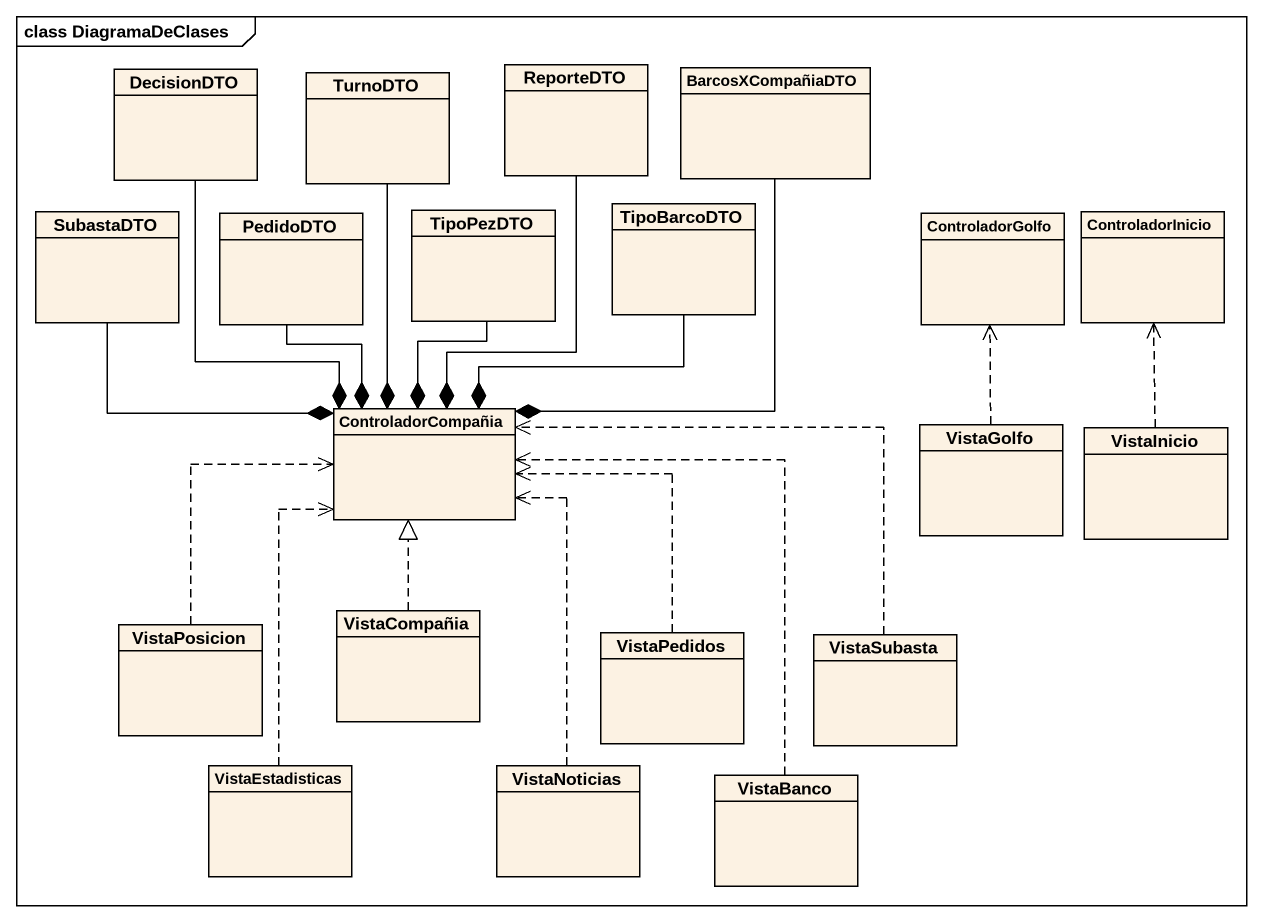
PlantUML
@startuml
mainframe class DiagramaDeClases
hide circle
hide empty members
class DecisionDTO
class TurnoDTO
class ReporteDTO
class BarcosXCompañiaDTO
class SubastaDTO
class PedidoDTO
class TipoPezDTO
class TipoBarcoDTO
class ControladorGolfo
class ControladorInicio
class ControladorCompañia
class VistaGolfo
class VistaInicio
class VistaPosicion
class VistaCompañia
class VistaPedidos
class VistaSubasta
class VistaEstadisticas
class VistaNoticias
class VistaBanco
DecisionDTO --* ControladorCompañia
TurnoDTO --* ControladorCompañia
ReporteDTO --* ControladorCompañia
BarcosXCompañiaDTO --* ControladorCompañia
SubastaDTO --* ControladorCompañia
PedidoDTO --* ControladorCompañia
TipoPezDTO --* ControladorCompañia
TipoBarcoDTO --* ControladorCompañia
VistaGolfo .up.> ControladorGolfo
VistaInicio .up.> ControladorInicio
VistaPosicion .up.> ControladorCompañia
VistaCompañia .up.|> ControladorCompañia
VistaPedidos .up.> ControladorCompañia
VistaSubasta .left.> ControladorCompañia
VistaEstadisticas .up.> ControladorCompañia
VistaNoticias .up.> ControladorCompañia
VistaBanco .up.> ControladorCompañia
@enduml
